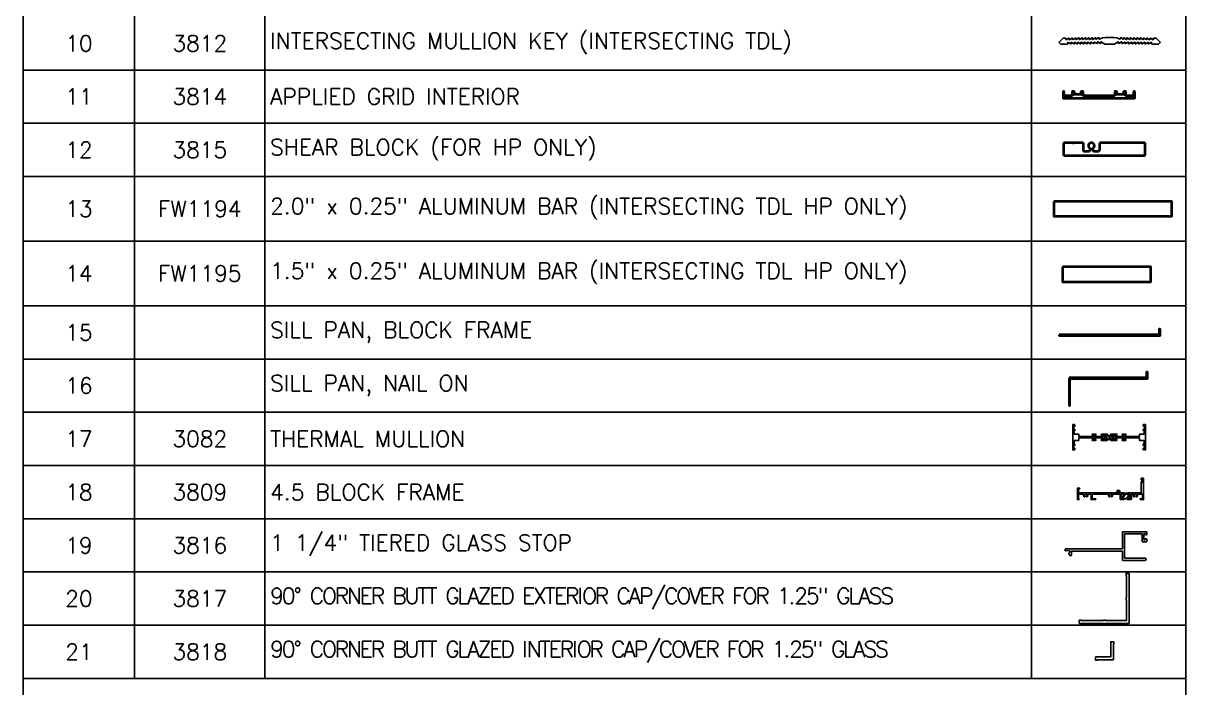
# Model space of a CAD drawing. Extents: x -23 to 190, y -172 to 85.
# Drawn here: x 34.2 to 40.75, y 38.25 to 41.99 of the extents above; entities that cross this region are included whole.
import ezdxf

# ---------------------------------------------------------------- set-up
doc = ezdxf.new("R2010")
doc.units = 0
doc.header["$MEASUREMENT"] = 0
doc.layers.get('0').update_dxf_attribs({"linetype": 'CONTINUOUS'})
for name, color, linetype in [('ALUM-RED', 1, 'CONTINUOUS'), ('DIM', 7, 'CONTINUOUS'), ('FRAME', 1, 'CONTINUOUS')]:
    doc.layers.add(name, color=color, linetype=linetype)
doc.styles.get("Standard").update_dxf_attribs({"font": 'simplex.shx'})

# ---------------------------------------------------------------- blocks, each defined once
blk = doc.blocks.new('3082 THERMAL MULLION')
h = blk.add_hatch()
h.set_pattern_fill('ANSI32', color=256, scale=0.4, style=0)
h.set_pattern_definition([(45, (-18.90285, -1.32658), (-0.106066, 0.106066), []), (45, (-18.83214, -1.32658), (-0.106066, 0.106066), [])])
h.paths.add_polyline_path([(0.156, 2.5935), (0.131, 2.5935, -0.414214), (0.106, 2.6185), (0.106, 2.6195, -0.414214), (0.13, 2.6435), (0.131, 2.6435, 0.414214), (0.156, 2.6685), (0.156, 2.7505, 0.414214), (0.125, 2.7815), (-0.125, 2.7815, 0.414214), (-0.156, 2.7505), (-0.156, 2.6685, 0.414214), (-0.131, 2.6435), (-0.13, 2.6435, -0.414214), (-0.106, 2.6195), (-0.106, 2.6185, -0.414214), (-0.131, 2.5935), (-0.156, 2.5935, -0.330037), (-0.156, 2.3435), (-0.131, 2.3435, -0.414214), (-0.106, 2.3185), (-0.106, 2.3175, -0.414214), (-0.13, 2.2935), (-0.131, 2.2935, 0.414214), (-0.156, 2.2685), (-0.156, 2.1865, 0.414214), (-0.125, 2.1555), (0.125, 2.1555, 0.414214), (0.156, 2.1865), (0.156, 2.2685, 0.414214), (0.131, 2.2935), (0.13, 2.2935, -0.414214), (0.106, 2.3175), (0.106, 2.3185, -0.414214), (0.131, 2.3435), (0.156, 2.3435)])
blk.add_line((0.156, 2.3435), (0.156, 2.5935))
for points in [[(-0.218, 4.531), (-0.05, 4.531), (-0.05, 3.518), (-0.156, 3.518), (-0.156, 3.612), (-0.218, 3.612), (-0.218, 3.362), (-0.156, 3.362), (-0.156, 3.456), (-0.05, 3.456), (-0.05, 2.8815), (-0.156, 2.8815), (-0.156, 2.9975), (-0.218, 2.9975), (-0.218, 2.5935), (-0.131, 2.5935, 0.414214), (-0.106, 2.6185), (-0.106, 2.6195, 0.414214), (-0.13, 2.6435), (-0.131, 2.6435, -0.414214), (-0.156, 2.6685), (-0.156, 2.7505, -0.414214), (-0.125, 2.7815), (0.125, 2.7815, -0.414214), (0.156, 2.7505), (0.156, 2.6685, -0.414214), (0.131, 2.6435), (0.13, 2.6435, 0.414214), (0.106, 2.6195), (0.106, 2.6185, 0.414214), (0.131, 2.5935), (0.218, 2.5935), (0.218, 2.9975), (0.156, 2.9975), (0.156, 2.8815), (0.05, 2.8815), (0.05, 3.456), (0.156, 3.456), (0.156, 3.362), (0.218, 3.362), (0.218, 3.612), (0.156, 3.612), (0.156, 3.518), (0.05, 3.518), (0.05, 4.531), (0.218, 4.531), (0.218, 4.844), (0.435, 4.844), (0.435, 4.828, 0.414214), (0.475, 4.788), (0.537, 4.788, 0.414214), (0.557, 4.808), (0.557, 4.809, 0.414214), (0.538, 4.828), (0.492, 4.828), (0.492, 4.875), (0.802, 4.875), (0.802, 4.828), (0.755, 4.828, 0.414214), (0.737, 4.81), (0.737, 4.808, 0.414214), (0.757, 4.788), (0.819, 4.788, 0.414214), (0.859, 4.828), (0.859, 4.937), (-0.859, 4.937), (-0.859, 4.828, 0.414214), (-0.819, 4.788), (-0.755, 4.788, 0.414214), (-0.737, 4.806), (-0.737, 4.81, 0.414214), (-0.755, 4.828), (-0.802, 4.828), (-0.802, 4.875), (-0.492, 4.875), (-0.492, 4.828), (-0.539, 4.828, 0.414214), (-0.557, 4.81), (-0.557, 4.806, 0.414214), (-0.539, 4.788), (-0.475, 4.788, 0.414214), (-0.435, 4.828), (-0.435, 4.844), (-0.218, 4.844)], [(0.557, 0.128), (0.557, 0.129, 0.414214), (0.537, 0.149), (0.475, 0.149, 0.414214), (0.435, 0.109), (0.435, 0.093), (0.218, 0.093), (0.218, 0.406), (0.05, 0.406), (0.05, 1.419), (0.156, 1.419), (0.156, 1.325), (0.218, 1.325), (0.218, 1.575), (0.156, 1.575), (0.156, 1.481), (0.05, 1.481), (0.05, 2.0555), (0.156, 2.0555), (0.156, 1.9395), (0.218, 1.9395), (0.218, 2.3435), (0.131, 2.3435, 0.414214), (0.106, 2.3185), (0.106, 2.3175, 0.414214), (0.13, 2.2935), (0.131, 2.2935, -0.414214), (0.156, 2.2685), (0.156, 2.1865, -0.414214), (0.125, 2.1555), (-0.125, 2.1555, -0.414214), (-0.156, 2.1865), (-0.156, 2.2685, -0.414214), (-0.131, 2.2935), (-0.13, 2.2935, 0.414214), (-0.106, 2.3175), (-0.106, 2.3185, 0.414214), (-0.131, 2.3435), (-0.218, 2.3435), (-0.218, 1.9395), (-0.156, 1.9395), (-0.156, 2.0555), (-0.05, 2.0555), (-0.05, 1.481), (-0.156, 1.481), (-0.156, 1.575), (-0.218, 1.575), (-0.218, 1.325), (-0.156, 1.325), (-0.156, 1.419), (-0.05, 1.419), (-0.05, 0.406), (-0.218, 0.406), (-0.218, 0.093), (-0.435, 0.093), (-0.435, 0.109, 0.414214), (-0.475, 0.149), (-0.539, 0.149, 0.414214), (-0.557, 0.131), (-0.557, 0.127, 0.414214), (-0.539, 0.109), (-0.492, 0.109), (-0.492, 0.062), (-0.802, 0.062), (-0.802, 0.109), (-0.755, 0.109, 0.414214), (-0.737, 0.127), (-0.737, 0.131, 0.414214), (-0.755, 0.149), (-0.819, 0.149, 0.414214), (-0.859, 0.109), (-0.859, 0), (0.859, 0), (0.859, 0.109, 0.414214), (0.819, 0.149), (0.757, 0.149, 0.414214), (0.737, 0.129), (0.737, 0.127, 0.414214), (0.755, 0.109), (0.802, 0.109), (0.802, 0.062), (0.492, 0.062), (0.492, 0.109), (0.538, 0.109)]]:
    blk.add_lwpolyline(points, format="xyb", close=True)
blk.add_arc((-0.3247, 2.4685), 0.21, 323.470393, 36.529607)
blk = doc.blocks.new('3809 BLOCK FRAME')
h = blk.add_hatch()
h.set_pattern_fill('PLAST', color=256, angle=45, style=0)
h.set_pattern_definition([(45, (-4.25098, -6.643), (-0.176777, 0.176777), []), (45, (-4.27308, -6.6209), (-0.176777, 0.176777), []), (45, (-4.29517, -6.5988), (-0.176777, 0.176777), [])])
edge = h.paths.add_edge_path()
edge.add_arc((-0.937, 0.093), 0.031, 270, 360, ccw=False)
edge.add_line((-0.937, 0.062), (-1.033, 0.062))
edge.add_arc((-1.033, 0.072), 0.01, 180, 270, ccw=False)
edge.add_line((-1.043, 0.072), (-1.043, 0.103))
edge.add_arc((-1.068, 0.103), 0.025, 360, 450)
edge.add_arc((-1.068, 0.103), 0.025, 90, 180)
edge.add_line((-1.093, 0.103), (-1.093, 0.031))
edge.add_arc((-1.218, -0.221), 0.281, 63.50919, 116.49081)
edge.add_line((-1.344, 0.031), (-1.344, 0.103))
edge.add_arc((-1.369, 0.103), 0.025, 0, 90)
edge.add_arc((-1.369, 0.103), 0.025, 90, 180)
edge.add_line((-1.394, 0.103), (-1.394, 0.072))
edge.add_arc((-1.404, 0.072), 0.01, 270, 360, ccw=False)
edge.add_line((-1.404, 0.062), (-1.5, 0.062))
edge.add_arc((-1.5, 0.093), 0.031, 180, 270, ccw=False)
edge.add_line((-1.531, 0.093), (-1.531, 0.343))
edge.add_arc((-1.5, 0.343), 0.031, 90, 180, ccw=False)
edge.add_line((-1.5, 0.374), (-1.404, 0.374))
edge.add_arc((-1.404, 0.364), 0.01, 0, 90, ccw=False)
edge.add_line((-1.394, 0.364), (-1.394, 0.333))
edge.add_arc((-1.369, 0.333), 0.025, 180, 270)
edge.add_arc((-1.369, 0.333), 0.025, 270, 360)
edge.add_line((-1.344, 0.333), (-1.344, 0.439))
edge.add_line((-1.344, 0.439), (-1.093, 0.439))
edge.add_line((-1.093, 0.439), (-1.093, 0.333))
edge.add_arc((-1.068, 0.333), 0.025, 180, 270)
edge.add_arc((-1.068, 0.333), 0.025, 270, 360)
edge.add_line((-1.043, 0.333), (-1.043, 0.364))
edge.add_arc((-1.033, 0.364), 0.01, 90, 180, ccw=False)
edge.add_line((-1.033, 0.374), (-0.937, 0.374))
edge.add_arc((-0.937, 0.343), 0.031, 0, 90, ccw=False)
edge.add_line((-0.906, 0.343), (-0.906, 0.093))
blk.add_line((-1.093, 0.439), (-1.344, 0.439))
for points in [[(-1.093, 0.439), (-1.093, 0.333, 0.414214), (-1.068, 0.308, 0.414214), (-1.043, 0.333), (-1.043, 0.364, -0.414214), (-1.033, 0.374), (-0.937, 0.374, -0.414214), (-0.906, 0.343), (-0.906, 0.093, -0.414214), (-0.937, 0.062), (-1.033, 0.062, -0.414214), (-1.043, 0.072), (-1.043, 0.103, 0.414214), (-1.068, 0.128), (-1.068, 0.128, 0.414214), (-1.093, 0.103), (-1.093, 0.031, 0.414214), (-1.062, 0), (-0.893, 0, 0.414214), (-0.831, 0.062), (-0.831, 0.343, -0.414214), (-0.8, 0.374), (-0.729, 0.374, -0.5024), (-0.699, 0.334, 0.280293), (-0.661, 0.19, 0.498955), (-0.613, 0.198), (-0.613, 0.198, 0.334263), (-0.618, 0.235, -2.470836), (-0.506, 0.235, 0.334263), (-0.511, 0.198, 0.498955), (-0.463, 0.19, 0.280293), (-0.425, 0.334, -0.5024), (-0.395, 0.374), (-0.106, 0.374, -0.414214), (-0.075, 0.343), (-0.075, 0.093, -0.414214), (-0.106, 0.062), (-0.219, 0.062, 0.414214), (-0.25, 0.031, 0.414214), (-0.219, 0), (0, 0), (0, 1.423, 0.414214), (-0.031, 1.454), (-0.144, 1.454, 0.414214), (-0.175, 1.423), (-0.175, 1.371, 0.414214), (-0.15, 1.346), (-0.15, 1.346, 0.399638), (-0.125, 1.37, -0.399638), (-0.1, 1.394), (-0.1, 1.394, -0.414214), (-0.075, 1.369), (-0.075, 1.199, -0.414214), (-0.1, 1.174), (-0.1, 1.174, -0.399638), (-0.125, 1.198, 0.399638), (-0.15, 1.221, 0.414214), (-0.175, 1.196), (-0.175, 0.464, -0.414214), (-0.185, 0.454), (-1.078, 0.454), (-1.093, 0.439)], [(-1.344, 0.439), (-1.344, 0.439), (-1.359, 0.454), (-1.612, 0.454), (-1.612, 0.579, 0.414214), (-1.643, 0.61), (-1.799, 0.61, 0.414214), (-1.83, 0.579, 0.414214), (-1.799, 0.548), (-1.674, 0.548), (-1.674, 0.454), (-4.425, 0.454), (-4.425, 0.678, -0.198912), (-4.422, 0.685), (-4.343, 0.764, 0.668179), (-4.35, 0.781), (-4.49, 0.781, 0.414214), (-4.5, 0.771), (-4.5, 0.01, 0.414214), (-4.49, 0), (-4.406, 0, 0.414214), (-4.375, 0.031, 0.358249), (-4.4, 0.061, -0.358249), (-4.425, 0.092), (-4.425, 0.343, -0.414214), (-4.394, 0.374), (-4.105, 0.374, -0.5024), (-4.075, 0.334, 0.280293), (-4.037, 0.19, 0.498955), (-3.989, 0.198, 0.334263), (-3.994, 0.235, -2.470836), (-3.882, 0.235, 0.334263), (-3.887, 0.198, 0.498955), (-3.839, 0.19, 0.280293), (-3.801, 0.334, -0.5024), (-3.771, 0.374), (-3.606, 0.374, -0.414214), (-3.575, 0.343), (-3.575, 0), (-3.281, 0, 0.414214), (-3.25, 0.031, 0.414214), (-3.281, 0.062), (-3.469, 0.062, -0.414214), (-3.5, 0.093), (-3.5, 0.343, -0.414214), (-3.469, 0.374), (-2.417, 0.374, -0.5024), (-2.387, 0.334, 0.280293), (-2.349, 0.19, 0.498955), (-2.301, 0.198, 0.334263), (-2.306, 0.235, -2.470836), (-2.194, 0.235, 0.334263), (-2.199, 0.198, 0.498955), (-2.151, 0.19, 0.280293), (-2.113, 0.334, -0.5024), (-2.083, 0.374), (-1.637, 0.374, -0.414214), (-1.606, 0.343), (-1.606, 0.062, 0.414214), (-1.544, 0), (-1.375, 0, 0.414214), (-1.344, 0.031), (-1.344, 0.103, 0.414214), (-1.369, 0.128, 0.414214), (-1.394, 0.103), (-1.394, 0.072, -0.414214), (-1.404, 0.062), (-1.5, 0.062, -0.414214), (-1.531, 0.093), (-1.531, 0.343, -0.414214), (-1.5, 0.374), (-1.404, 0.374, -0.414214), (-1.394, 0.364), (-1.394, 0.333, 0.414214), (-1.369, 0.308, 0.414214), (-1.344, 0.333), (-1.344, 0.439)]]:
    blk.add_lwpolyline(points, format="xyb")
blk.add_arc((-1.218, -0.221), 0.281, 63.50919, 116.49081)
blk = doc.blocks.new('3816_1.25in_Step_Glass_Stop')
blk.add_line((2.765, 0.611), (2.765, 0.611))
blk.add_lwpolyline([(0.139, 0.013, -0.440011), (0.15, 0.003), (0.15, -0.034, -0.198912), (0.147, -0.041), (0.117, -0.071, 0.388879), (0.115, -0.098), (0.171, -0.164, 0.700208), (0.206, -0.151), (0.206, -0.013, -0.414214), (0.216, -0.003), (1.98, -0.003, -0.414214), (1.99, -0.013), (1.99, -0.317, 0.414214), (2, -0.327), (2.778, -0.327, 1), (2.778, -0.252), (2.075, -0.252, -0.414214), (2.065, -0.242), (2.065, 0.588, -0.414214), (2.075, 0.598), (2.674, 0.598, -0.414214), (2.684, 0.588), (2.684, 0.334, 0.414214), (2.694, 0.324), (2.83, 0.324, 0.414214), (2.84, 0.334), (2.84, 0.411, 1), (2.79, 0.411, -1), (2.74, 0.411), (2.74, 0.586, -1), (2.79, 0.586, 1), (2.84, 0.586), (2.84, 0.663, 0.414214), (2.83, 0.673), (2, 0.673, 0.414214), (1.99, 0.663), (1.99, 0.082, -0.414214), (1.98, 0.072), (0, 0.072, 0.414214), (-0.01, 0.062), (-0.01, 0.011, 0.440011), (0.001, 0.001)], format="xyb", close=True)

msp = doc.modelspace()

# ---------------------------------------------------------------- linework, layer by layer
at = {"layer": 'ALUM-RED'}
for points in [[(40.3016, 38.6287), (40.29, 38.6287), (40.29, 38.6268), (40.165, 38.6268), (40.165, 38.6287), (40.1533, 38.6287), (40.1533, 38.6125, 0.414214), (40.1546, 38.6112), (40.4333, 38.6112, 0.414214), (40.4346, 38.6125), (40.4346, 38.8912, 0.414214), (40.4333, 38.8925), (40.4171, 38.8925), (40.4171, 38.8808), (40.419, 38.8808), (40.419, 38.7558), (40.4171, 38.7558), (40.4171, 38.7442), (40.419, 38.7442), (40.419, 38.6281, -0.414214), (40.4177, 38.6268), (40.3016, 38.6268)], [(40.3462, 38.4963), (40.3481, 38.4963), (40.3481, 38.5079), (40.3318, 38.5079, 0.414214), (40.3306, 38.5066), (40.3306, 38.4234, -0.414214), (40.3293, 38.4221), (40.2461, 38.4221, 0.414214), (40.2448, 38.4209), (40.2448, 38.4046), (40.2565, 38.4046), (40.2565, 38.4065), (40.345, 38.4065, 0.414214), (40.3462, 38.4078)]]:
    msp.add_lwpolyline(points, format="xyb", close=True, dxfattribs=at)
at = {"layer": 'DIM'}
for p, q in [((34.2024, 45.5728), (34.2024, 34.9588)), ((40.7537, 45.5728), (40.7537, 34.9588)), ((34.8302, 44.7295), (34.8302, 38.3009)), ((35.5641, 44.7295), (35.5641, 38.3009)), ((39.8844, 44.7295), (39.8844, 38.3009)), ((34.2024, 41.7295), (40.7537, 41.7295)), ((34.2024, 41.4295), (40.7537, 41.4295)), ((34.2024, 41.1295), (40.7537, 41.1295)), ((34.2024, 40.7652), (40.7537, 40.7652)), ((34.2024, 40.4009), (40.7537, 40.4009)), ((34.2024, 40.1009), (40.7537, 40.1009)), ((34.2024, 39.8009), (40.7537, 39.8009)), ((34.2024, 39.5009), (40.7537, 39.5009)), ((34.2024, 39.2009), (40.7537, 39.2009)), ((34.2024, 38.9009), (40.7537, 38.9009)), ((34.2024, 38.6009), (40.7537, 38.6009)), ((34.2024, 38.3009), (40.7537, 38.3009))]:
    msp.add_line(p, q, dxfattribs=at)
at = {"layer": 'DIM', "color": 3}
msp.add_lwpolyline([(40.3015, 41.8757, 0.297885), (40.3021, 41.8753), (40.3477, 41.8753, 0.297885), (40.3483, 41.8757, -0.298836), (40.3489, 41.8761), (40.3546, 41.8761, 0.410844), (40.3552, 41.8767), (40.3553, 41.8783, -0.414214), (40.3559, 41.879), (40.3572, 41.8789, 0.136439), (40.3578, 41.8791), (40.3729, 41.8879, -0.583637), (40.3747, 41.8868), (40.3746, 41.8799, 0.583637), (40.3765, 41.8788), (40.3915, 41.8876, -0.583637), (40.3934, 41.8865), (40.3933, 41.8796, 0.583637), (40.3952, 41.8785), (40.4102, 41.8873, -0.583637), (40.4121, 41.8862), (40.412, 41.8794, 0.583637), (40.4139, 41.8783), (40.4289, 41.887, -0.583637), (40.4308, 41.8859), (40.4307, 41.8791, 0.583637), (40.4325, 41.878), (40.4476, 41.8867, -0.583637), (40.4494, 41.8856), (40.4493, 41.8788, 0.583637), (40.4512, 41.8777), (40.4662, 41.8865, -0.583637), (40.4681, 41.8854), (40.468, 41.8785, 0.583637), (40.4699, 41.8774), (40.4849, 41.8862, -0.583637), (40.4868, 41.8851), (40.4867, 41.8782, 0.583637), (40.4885, 41.8771), (40.5036, 41.8859, -0.583637), (40.5054, 41.8848), (40.5053, 41.878, 0.583637), (40.5072, 41.8769), (40.5222, 41.8856, -0.583637), (40.5241, 41.8845), (40.524, 41.8777, 0.583637), (40.5259, 41.8766), (40.5409, 41.8853, -0.583637), (40.5428, 41.8842), (40.5427, 41.8774, 0.583637), (40.5446, 41.8763), (40.5596, 41.8851, -0.583637), (40.5615, 41.884), (40.5614, 41.8771, 0.414214), (40.5626, 41.8759), (40.5997, 41.8753), (40.6088, 41.8839, 0.410365), (40.6088, 41.8856), (40.5864, 41.9087, 0.198912), (40.5855, 41.9091), (40.5724, 41.9093, 0.414111), (40.5712, 41.9081), (40.5711, 41.9012, -0.583637), (40.5692, 41.9001), (40.5544, 41.9093, 0.583637), (40.5525, 41.9083), (40.5524, 41.9015, -0.583637), (40.5505, 41.9004), (40.5357, 41.9096, 0.583637), (40.5338, 41.9086), (40.5337, 41.9017, -0.583637), (40.5318, 41.9007), (40.517, 41.9099, 0.583637), (40.5151, 41.9089), (40.515, 41.902, -0.583637), (40.5131, 41.901), (40.4984, 41.9102, 0.583637), (40.4965, 41.9092), (40.4964, 41.9023, -0.583637), (40.4945, 41.9013), (40.4797, 41.9105, 0.583637), (40.4778, 41.9095), (40.4777, 41.9026, -0.583637), (40.4758, 41.9016), (40.461, 41.9108, 0.583637), (40.4591, 41.9097), (40.459, 41.9029, -0.583637), (40.4571, 41.9019), (40.4424, 41.9111, 0.583637), (40.4405, 41.91), (40.4403, 41.9032, -0.583637), (40.4384, 41.9021), (40.4237, 41.9114, 0.583637), (40.4218, 41.9103), (40.4217, 41.9035, -0.583637), (40.4198, 41.9024), (40.405, 41.9116, 0.583637), (40.4031, 41.9106), (40.403, 41.9038, -0.583637), (40.4011, 41.9027), (40.3863, 41.9119, 0.583637), (40.3844, 41.9109), (40.3843, 41.904, -0.583637), (40.3824, 41.903), (40.3654, 41.9117), (40.3488, 41.9119, -0.294871), (40.3482, 41.9123, 0.29905), (40.3476, 41.9127), (40.3022, 41.9127, 0.29905), (40.3016, 41.9123, -0.294871), (40.301, 41.9119), (40.2844, 41.9117), (40.2674, 41.903, -0.583637), (40.2655, 41.904), (40.2654, 41.9109, 0.583637), (40.2635, 41.9119), (40.2487, 41.9027, -0.583637), (40.2468, 41.9038), (40.2467, 41.9106, 0.583637), (40.2448, 41.9116), (40.23, 41.9024, -0.583637), (40.2281, 41.9035), (40.228, 41.9103, 0.583637), (40.2261, 41.9114), (40.2114, 41.9021, -0.583637), (40.2095, 41.9032), (40.2093, 41.91, 0.583637), (40.2074, 41.9111), (40.1927, 41.9019, -0.583637), (40.1908, 41.9029), (40.1907, 41.9097, 0.583637), (40.1888, 41.9108), (40.174, 41.9016, -0.583637), (40.1721, 41.9026), (40.172, 41.9095, 0.583637), (40.1701, 41.9105), (40.1553, 41.9013, -0.583637), (40.1534, 41.9023), (40.1533, 41.9092, 0.583637), (40.1514, 41.9102), (40.1367, 41.901, -0.583637), (40.1348, 41.902), (40.1347, 41.9089, 0.583637), (40.1328, 41.9099), (40.118, 41.9007, -0.583637), (40.1161, 41.9017), (40.116, 41.9086, 0.583637), (40.1141, 41.9096), (40.0993, 41.9004, -0.583637), (40.0974, 41.9015), (40.0973, 41.9083, 0.583637), (40.0954, 41.9093), (40.0806, 41.9001, -0.583637), (40.0787, 41.9012), (40.0786, 41.9081, 0.414111), (40.0774, 41.9093), (40.0643, 41.9091, 0.198912), (40.0634, 41.9087), (40.041, 41.8856, 0.410365), (40.041, 41.8839), (40.0501, 41.8753), (40.0872, 41.8759, 0.414214), (40.0884, 41.8771), (40.0883, 41.884, -0.583637), (40.0902, 41.8851), (40.1052, 41.8763, 0.583637), (40.1071, 41.8774), (40.107, 41.8842, -0.583637), (40.1089, 41.8853), (40.1239, 41.8766, 0.583637), (40.1258, 41.8777), (40.1257, 41.8845, -0.583637), (40.1276, 41.8856), (40.1426, 41.8769, 0.583637), (40.1445, 41.878), (40.1444, 41.8848, -0.583637), (40.1462, 41.8859), (40.1613, 41.8771, 0.583637), (40.1631, 41.8782), (40.163, 41.8851, -0.583637), (40.1649, 41.8862), (40.1799, 41.8774, 0.583637), (40.1818, 41.8785), (40.1817, 41.8854, -0.583637), (40.1836, 41.8865), (40.1986, 41.8777, 0.583637), (40.2005, 41.8788), (40.2004, 41.8856, -0.583637), (40.2022, 41.8867), (40.2173, 41.878, 0.583637), (40.2191, 41.8791), (40.219, 41.8859, -0.583637), (40.2209, 41.887), (40.236, 41.8783, 0.583637), (40.2378, 41.8794), (40.2377, 41.8862, -0.583637), (40.2396, 41.8873), (40.2546, 41.8785, 0.583637), (40.2565, 41.8796), (40.2564, 41.8865, -0.583637), (40.2583, 41.8876), (40.2733, 41.8788, 0.583637), (40.2752, 41.8799), (40.2751, 41.8868, -0.583637), (40.2769, 41.8879), (40.292, 41.8791, 0.136439), (40.2926, 41.8789), (40.2939, 41.879, -0.414214), (40.2945, 41.8783), (40.2946, 41.8767, 0.410844), (40.2952, 41.8761), (40.3009, 41.8761, -0.298836)], format="xyb", close=True, dxfattribs=at)
at = {"layer": 'DIM', "color": 5, "lineweight": 40}
for points in [[(40.1772, 41.5841, -0.414214), (40.1755, 41.5857), (40.1755, 41.6065, 0.414214), (40.1739, 41.6081), (40.1659, 41.6081, 0.198912), (40.1647, 41.6076), (40.1627, 41.6056), (40.1652, 41.6032), (40.1627, 41.6007), (40.1652, 41.5982), (40.1652, 41.5907), (40.1619, 41.5907), (40.1594, 41.5932), (40.1569, 41.5907), (40.1544, 41.5932), (40.152, 41.5907), (40.1495, 41.5932), (40.147, 41.5907), (40.1445, 41.5932), (40.142, 41.5907), (40.1395, 41.5932), (40.137, 41.5907), (40.1345, 41.5932), (40.132, 41.5907), (40.1295, 41.5932), (40.1271, 41.5907), (40.1237, 41.5907), (40.1237, 41.5982), (40.1262, 41.6007), (40.1237, 41.6032), (40.1262, 41.6056), (40.1237, 41.6081), (40.1151, 41.6081, 0.414214), (40.1134, 41.6065), (40.1134, 41.5857, -0.414214), (40.1118, 41.5841), (40.0703, 41.5841, -0.414214), (40.0686, 41.5857), (40.0686, 41.6065, 0.414214), (40.067, 41.6081), (40.0636, 41.6081, 0.414214), (40.062, 41.6065), (40.062, 41.5724, 0.414214), (40.0636, 41.5708), (40.2643, 41.5708), (40.465, 41.5708, 0.414214), (40.4667, 41.5724), (40.4667, 41.6065, 0.414214), (40.465, 41.6081), (40.4617, 41.6081, 0.414214), (40.46, 41.6065), (40.46, 41.5857, -0.414214), (40.4584, 41.5841), (40.4169, 41.5841, -0.414214), (40.4152, 41.5857), (40.4152, 41.6065, 0.414214), (40.4136, 41.6081), (40.4049, 41.6081), (40.4024, 41.6056), (40.4049, 41.6032), (40.4024, 41.6007), (40.4049, 41.5982), (40.4049, 41.5907), (40.4016, 41.5907), (40.3991, 41.5932), (40.3966, 41.5907), (40.3941, 41.5932), (40.3917, 41.5907), (40.3892, 41.5932), (40.3867, 41.5907), (40.3842, 41.5932), (40.3817, 41.5907), (40.3792, 41.5932), (40.3767, 41.5907), (40.3742, 41.5932), (40.3717, 41.5907), (40.3692, 41.5932), (40.3668, 41.5907), (40.3634, 41.5907), (40.3634, 41.5982), (40.3659, 41.6007), (40.3634, 41.6032), (40.3659, 41.6056), (40.3639, 41.6076, 0.198912), (40.3627, 41.6081), (40.3548, 41.6081, 0.414214), (40.3531, 41.6065), (40.3531, 41.5857, -0.414214), (40.3515, 41.5841), (40.2643, 41.5841)], [(40.1848, 41.2703, -0.414214), (40.1771, 41.278), (40.1771, 41.3123, 0.414214), (40.1694, 41.3201), (40.1254, 41.3201, 0.267949), (40.1232, 41.3188, -0.57735), (40.1189, 41.3188, 0.267949), (40.1168, 41.3201), (40.0728, 41.3201, 0.414214), (40.065, 41.3123), (40.065, 41.2556, 0.414214), (40.0728, 41.2478), (40.518, 41.2478, 0.414214), (40.5257, 41.2556), (40.5257, 41.3123, 0.414214), (40.518, 41.3201), (40.2745, 41.3201, 0.414214), (40.2667, 41.3123), (40.2667, 41.278, -0.414214), (40.259, 41.2703), (40.2383, 41.2703, -0.414214), (40.2306, 41.278), (40.2306, 41.2883, 3.577628), (40.2132, 41.2883), (40.2132, 41.278, -0.414214), (40.2055, 41.2703)]]:
    msp.add_lwpolyline(points, format="xyb", close=True, dxfattribs=at)
for points in [[(40.0108, 40.9884), (40.0108, 40.9054), (40.6748, 40.9054), (40.6748, 40.9884)], [(40.0594, 40.6198), (40.0594, 40.5368), (40.5574, 40.5368), (40.5574, 40.6198)], [(40.0412, 40.2377), (40.0412, 40.2327), (40.6087, 40.2327), (40.6087, 40.269), (40.6037, 40.269), (40.6037, 40.2377)], [(40.0959, 39.9956), (40.0959, 39.8394), (40.1009, 39.8394), (40.1009, 39.9906), (40.5384, 39.9906), (40.5384, 40.0269), (40.5334, 40.0269), (40.5334, 39.9956)]]:
    msp.add_lwpolyline(points, close=True, dxfattribs=at)

# ---------------------------------------------------------------- block references
at = {"layer": 'FRAME', "xscale": 0.083, "yscale": 0.083, "zscale": 0.083, "rotation": 270}
msp.add_blockref('3082 THERMAL MULLION', (40.1165, 39.6602), dxfattribs=at)
at = {"layer": 'FRAME'}
for name, p, xscale, yscale, zscale in [('3809 BLOCK FRAME', (40.5165, 39.3086), 0.08300000000000157, 0.08300000000000157, 0.08300000000000157), ('3816_1.25in_Step_Glass_Stop', (40.0759, 39.0191), 0.1612571537688708, 0.1612571537688708, 0.1612571537688708)]:
    msp.add_blockref(name, p, dxfattribs=dict(at, xscale=xscale, yscale=yscale, zscale=zscale))

# ---------------------------------------------------------------- texts
at = {"layer": 'DIM', "char_height": 0.09}
for s, insert, width, attachment_point in [('INTERSECTING MULLION KEY (INTERSECTING TDL)', (35.5941, 41.8795), 4.260317, 4), ('10', (34.5163, 41.8795), 0.567766, 5), ('3812\\P', (35.1972, 41.8795), 0.67392, 5), ('11', (34.5163, 41.5795), 0.567766, 5), ('3814\\P', (35.1972, 41.5795), 0.67392, 5), ('APPLIED GRID INTERIOR\\P', (35.5941, 41.5795), 4.260317, 4), ('SHEAR BLOCK (FOR HP ONLY)', (35.5941, 41.2795), 4.260317, 4), ('12', (34.5163, 41.2795), 0.567766, 5), ('3815\\P', (35.1972, 41.2795), 0.67392, 5), ('2.0" x 0.25" ALUMINUM BAR (INTERSECTING TDL HP ONLY)', (35.5941, 40.9474), 4.260317, 4), ('13', (34.5163, 40.9474), 0.567766, 5), ('FW1194', (35.1972, 40.9474), 0.67392, 5), ('14', (34.5163, 40.5831), 0.567766, 5), ('FW1195', (35.1972, 40.5831), 0.67392, 5), ('1.5" x 0.25" ALUMINUM BAR (INTERSECTING TDL HP ONLY)', (35.5941, 40.5831), 4.260317, 4), ('15', (34.5163, 40.2509), 0.567766, 5), ('SILL PAN, BLOCK FRAME\\P', (35.5941, 40.2509), 4.260317, 4), ('16', (34.5163, 39.9509), 0.567766, 5), ('SILL PAN, NAIL ON\\P', (35.5941, 39.9509), 4.260317, 4), ('17', (34.5163, 39.6509), 0.567766, 5), ('3082', (35.1972, 39.6509), 0.67392, 5), ('THERMAL MULLION', (35.5941, 39.6509), 4.260317, 4), ('18', (34.5163, 39.3509), 0.567766, 5), ('3809', (35.1972, 39.3509), 0.67392, 5), ('4.5 BLOCK FRAME ', (35.5941, 39.3509), 4.260317, 4), ('1 1/4" TIERED GLASS STOP', (35.5941, 39.0509), 4.260317, 4), ('19', (34.5163, 39.0509), 0.567766, 5), ('3816', (35.1972, 39.0509), 0.67392, 5), ('20', (34.5163, 38.7509), 0.567766, 5), ('3817', (35.1972, 38.7509), 0.67392, 5), ('{\\T0.85;90%%D CORNER BUTT GLAZED EXTERIOR CAP/COVER FOR 1.25" GLASS}', (35.5941, 38.7509), 4.260317, 4), ('{\\T0.85;90%%D CORNER BUTT GLAZED INTERIOR CAP/COVER FOR 1.25" GLASS}', (35.5941, 38.4509), 4.260317, 4), ('21', (34.5163, 38.4509), 0.567766, 5), ('3818', (35.1972, 38.4509), 0.67392, 5)]:
    msp.add_mtext(s, dxfattribs=dict(at, insert=insert, width=width, attachment_point=attachment_point))

doc.saveas('drawing.dxf')
